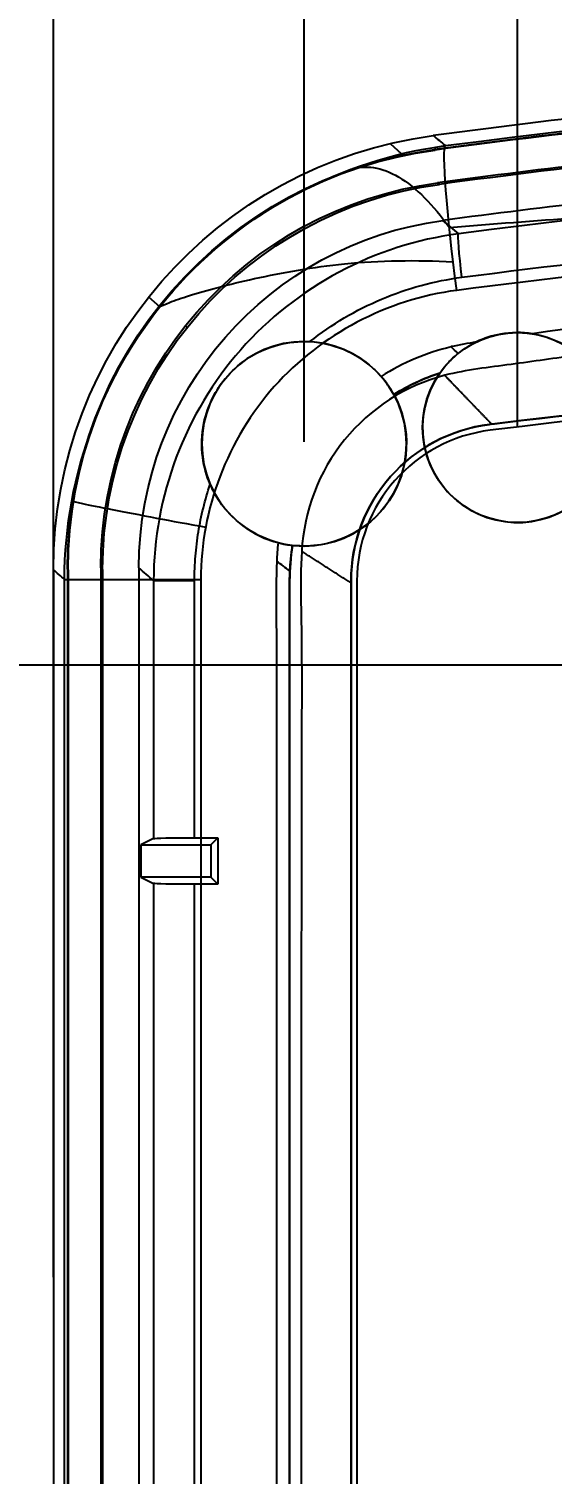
# Model space of a CAD drawing. Header units: inches. Extents: x -850 to 339, y -315 to 884.
# Drawn here: x -50.92 to -33.02, y 155.71 to 205.17 of the extents above; entities that cross this region are included whole.
import ezdxf
from ezdxf.lldxf.tags import DXFTag

# ---------------------------------------------------------------- set-up
doc = ezdxf.new("R2010")
doc.units = ezdxf.units.IN
doc.header["$MEASUREMENT"] = 0
for name, color, linetype, true_color in [('AUXIL$14', 7, 'Continuous', 0xffffff), ('AUXIL$9', 7, 'Continuous', 0xffffff), ('ORTHO$7', 7, 'Continuous', 0xffffff)]:
    doc.layers.add(name, color=color, linetype=linetype, true_color=true_color)
for name, color, linetype in [('VE001I425$0000000000011', 255, 'Continuous'), ('VE001I427$0000000000011', 255, 'Continuous'), ('VE001I428$0000000000011', 255, 'Continuous'), ('VE001I429$0000000000011', 255, 'Continuous'), ('VE001I430$0000000000011', 255, 'Continuous'), ('VE001I447$1000000100011', 255, 'Continuous'), ('VE001I448$1000000100011', 255, 'Continuous'), ('VE001I449$1000000100011', 255, 'Continuous'), ('VE200I1016$0000000000011', 255, 'Continuous'), ('VE200I1017$0000000000011', 255, 'Continuous'), ('VE200I1018$0000000000011', 255, 'Continuous'), ('VE200I1026$0000000000011', 255, 'Continuous'), ('VE200I1027$0000000000011', 255, 'Continuous'), ('VE200I1029$1000000100011', 255, 'Continuous'), ('VE200I1058$0000000000011', 255, 'Continuous'), ('VE200I1059$0000000000011', 255, 'Continuous'), ('VE200I1100$1001000100011', 255, 'Continuous'), ('VE200I1101$1001011110011', 255, 'Continuous'), ('VE200I1107$0000000000011', 255, 'Continuous'), ('VE200I1125$0001010000011', 255, 'Continuous'), ('VE200I1126$0001000000011', 255, 'Continuous'), ('VE200I1128$0000000000011', 255, 'Continuous'), ('VE200I1137$0000000000011', 255, 'Continuous'), ('VE200I1138$0000000000011', 255, 'Continuous'), ('VE200I1139$0000000000011', 255, 'Continuous'), ('VE200I1140$0000000000011', 255, 'Continuous'), ('VE200I1141$0000000000011', 255, 'Continuous'), ('VE200I1142$0000000000011', 255, 'Continuous'), ('VE200I1143$0000000000011', 255, 'Continuous'), ('VE200I1144$0000000000011', 255, 'Continuous'), ('VE200I1145$0000000000011', 255, 'Continuous'), ('VE200I1147$0000000000011', 255, 'Continuous'), ('VE200I1423$0000000000011', 255, 'Continuous'), ('VE200I1424$0000000000011', 255, 'Continuous'), ('VE200I1425$0000000000011', 255, 'Continuous'), ('VE200I1426$0000000000011', 255, 'Continuous'), ('VE200I1427$0000000000011', 255, 'Continuous'), ('VE200I1428$0000000000011', 255, 'Continuous'), ('VE200I1429$0000000000011', 255, 'Continuous'), ('VE200I1430$0000000000011', 255, 'Continuous'), ('VE200I1431$0000000000011', 255, 'Continuous'), ('VE200I1432$0000000000011', 255, 'Continuous'), ('VE200I464$0000000000011', 255, 'Continuous'), ('VE200I465$0000000000011', 255, 'Continuous'), ('VE200I466$0000000000011', 255, 'Continuous'), ('VE200I467$0000000000011', 255, 'Continuous'), ('VE200I468$0000000000011', 255, 'Continuous'), ('VE200I541$0000000000011', 255, 'Continuous'), ('VE200I542$0000000000011', 255, 'Continuous'), ('VE200I543$0000000000011', 255, 'Continuous'), ('VE200I545$0000000000011', 255, 'Continuous'), ('VE200I546$0000000000011', 255, 'Continuous'), ('VE200I601$1101111110011', 255, 'Continuous'), ('VE200I602$1001010100011', 255, 'Continuous'), ('VE200I603$1001000100011', 255, 'Continuous'), ('VE200I632$1001011110011', 255, 'Continuous'), ('VE200I634$0000000000011', 255, 'Continuous'), ('VE200I635$0000000000011', 255, 'Continuous'), ('VE200I694$0001011000011', 255, 'Continuous'), ('VE200I696$0000000000111', 255, 'Continuous'), ('VE200I697$0000000000011', 255, 'Continuous'), ('VE200I705$0001011010011', 255, 'Continuous'), ('VE200I707$0000000000011', 255, 'Continuous'), ('VE200I708$0000000000011', 255, 'Continuous'), ('VE200I728$0001011000011', 255, 'Continuous'), ('VE200I729$0001011000011', 255, 'Continuous'), ('VE200I731$0001011010011', 255, 'Continuous'), ('VE200I732$0001011010011', 255, 'Continuous'), ('VE200I795$0000000000011', 255, 'Continuous'), ('VE200I796$0000000000011', 255, 'Continuous'), ('VE200I797$0000000000011', 255, 'Continuous'), ('VE200I798$0000000000011', 255, 'Continuous'), ('VE200I799$0000000000011', 255, 'Continuous'), ('VE200I800$0000000000011', 255, 'Continuous'), ('VE200I801$0000000000011', 255, 'Continuous'), ('VE200I812$0000000000011', 255, 'Continuous'), ('VE200I813$0000000000011', 255, 'Continuous'), ('VE200I814$0000000000011', 255, 'Continuous'), ('VE200I815$0000000000011', 255, 'Continuous'), ('VE200I816$0000000000011', 255, 'Continuous'), ('VE200I817$0000000000011', 255, 'Continuous'), ('VE200I818$0000000000011', 255, 'Continuous'), ('VE200I819$0000000000011', 255, 'Continuous'), ('VE200I820$0000000000011', 255, 'Continuous'), ('VE200I821$0000000000011', 255, 'Continuous'), ('VE200I822$0000000000011', 255, 'Continuous'), ('VE200I823$0000000000011', 255, 'Continuous'), ('VE200I824$0000000000011', 255, 'Continuous'), ('VE200I873$0001010000011', 255, 'Continuous'), ('VE200I874$0001000000011', 255, 'Continuous'), ('VE200I876$0000000000011', 255, 'Continuous'), ('VE200I908$0000000000011', 255, 'Continuous'), ('VE200I926$0000000000011', 255, 'Continuous'), ('VE200I927$0000000000111', 255, 'Continuous'), ('VE200I928$0000000000111', 255, 'Continuous'), ('VE200I929$0000000000011', 255, 'Continuous'), ('VE200I934$1001011110011', 255, 'Continuous'), ('VE200I935$1001010100011', 255, 'Continuous'), ('VE200I936$1001000100011', 255, 'Continuous'), ('VE200I938$1001000100011', 255, 'Continuous'), ('VE200I954$1001011110011', 255, 'Continuous'), ('VE200I955$1001011110011', 255, 'Continuous'), ('VE200I956$1101111110011', 255, 'Continuous'), ('VE200I983$1000000100011', 255, 'Continuous'), ('VE200I984$1000000100011', 255, 'Continuous'), ('VE200I985$1011000100011', 255, 'Continuous'), ('VE200I986$1001000100011', 255, 'Continuous'), ('VE200I987$1000000100011', 255, 'Continuous'), ('VE200I988$1000000100011', 255, 'Continuous'), ('VE200I989$1000000100011', 255, 'Continuous'), ('VE200I990$1000000100011', 255, 'Continuous'), ('VE200I991$1001000100011', 255, 'Continuous')]:
    doc.layers.add(name, color=color, linetype=linetype)
tags = doc.linetypes.add('HIDDEN', pattern=[0.5, 0.25, -0.25]).pattern_tags.tags
tags[6:7] = [DXFTag(74, 4), DXFTag(75, 0), DXFTag(340, '0'), DXFTag(46, 0.0), DXFTag(50, 0.0), DXFTag(44, 0.0), DXFTag(45, 0.0)]
tags[4:5] = [DXFTag(74, 4), DXFTag(75, 0), DXFTag(340, '0'), DXFTag(46, 0.0), DXFTag(50, 0.0), DXFTag(44, 0.0), DXFTag(45, 0.0)]
doc.dimstyles.get("Standard").update_dxf_attribs({"dimtxt": 5, "dimasz": 0.18, "dimexe": 0.18, "dimexo": 0.0625, "dimgap": 0.09, "dimtad": 0, "dimtih": 1, "dimtoh": 1, "dimzin": 0, "dimdsep": 46, "dimtxsty": 'Standard', "dimcen": 0.09, "dimclrt": 3, "dimadec": 0, "dimazin": 0, "dimtfac": 1, "dimtofl": 0, "dimtmove": 0, "dimatfit": 3, "dimfxl": 0, "dimtolj": 1, "dimtzin": 0, "dimarcsym": 0})

# ---------------------------------------------------------------- blocks, each defined once
blk = doc.blocks.new('*D13')
at = {"color": 0, "lineweight": -2}
for p, q in [((-0.063, 183.4), (-74.357, 183.4)), ((-74.177, 183.22), (-74.177, 161.09)), ((-74.177, 133.78), (-74.177, 155.91)), ((-0.063, 133.6), (-74.357, 133.6))]:
    blk.add_line(p, q, dxfattribs=at)
at = {"color": 0}
for points in [[(-74.207, 183.22), (-74.147, 183.22), (-74.177, 183.4)], [(-74.207, 133.78), (-74.147, 133.78), (-74.177, 133.6)]]:
    blk.add_solid(points, dxfattribs=at)
at = {"layer": 'Defpoints', "color": 0}
for p in [(0, 183.4, 11.1), (-74.177, 133.6), (0, 133.6, 11.1)]:
    blk.add_point(p, dxfattribs=at)
at = {"color": 3, "insert": (-74.177, 158.5), "char_height": 5, "attachment_point": 5}
blk.add_mtext('\\A1;49.80', dxfattribs=at)
blk = doc.blocks.new('*D17')
at = {"color": 0, "lineweight": -2}
for p, q in [((-41.504, 191.034), (-41.504, 208.115)), ((-41.324, 207.935), (-8.84, 207.935)), ((41.324, 207.935), (8.84, 207.935)), ((41.504, 191.034), (41.504, 208.115))]:
    blk.add_line(p, q, dxfattribs=at)
at = {"color": 0}
for points in [[(-41.324, 207.965), (-41.324, 207.905), (-41.504, 207.935)], [(41.324, 207.965), (41.324, 207.905), (41.504, 207.935)]]:
    blk.add_solid(points, dxfattribs=at)
at = {"layer": 'Defpoints', "color": 0}
for p in [(41.504, 207.935), (-41.504, 190.971, 6.4), (41.504, 190.971, 6.4)]:
    blk.add_point(p, dxfattribs=at)
at = {"color": 3, "insert": (0, 207.935), "char_height": 5, "attachment_point": 5}
blk.add_mtext('\\A1;83.01', dxfattribs=at)
blk = doc.blocks.new('*D18')
at = {"color": 0, "lineweight": -2}
for p, q in [((-34.2, 191.589), (-34.2, 216.859)), ((-34.02, 216.679), (-9.673, 216.679)), ((34.02, 216.679), (9.673, 216.679)), ((34.2, 191.589), (34.2, 216.859))]:
    blk.add_line(p, q, dxfattribs=at)
at = {"color": 0}
for points in [[(-34.02, 216.709), (-34.02, 216.649), (-34.2, 216.679)], [(34.02, 216.709), (34.02, 216.649), (34.2, 216.679)]]:
    blk.add_solid(points, dxfattribs=at)
at = {"layer": 'Defpoints', "color": 0}
for p in [(34.2, 216.679), (-34.2, 191.527, 2.7), (34.2, 191.527, 2.7)]:
    blk.add_point(p, dxfattribs=at)
at = {"color": 3, "insert": (0, 216.679), "char_height": 5, "attachment_point": 5}
blk.add_mtext('\\A1;68.40', dxfattribs=at)
blk = doc.blocks.new('*D20')
at = {"color": 0, "lineweight": -2}
for p, q in [((-50.083, 162.449), (-50.083, 240.898)), ((50.083, 156.477), (50.083, 240.898)), ((-49.903, 240.718), (-10.09, 240.718)), ((49.903, 240.718), (10.09, 240.718))]:
    blk.add_line(p, q, dxfattribs=at)
at = {"color": 0}
for points in [[(-49.903, 240.748), (-49.903, 240.688), (-50.083, 240.718)], [(49.903, 240.748), (49.903, 240.688), (50.083, 240.718)]]:
    blk.add_solid(points, dxfattribs=at)
at = {"layer": 'Defpoints', "color": 0}
for p in [(50.083, 240.718), (-50.083, 162.386, 0.5), (50.083, 156.415, 0.5)]:
    blk.add_point(p, dxfattribs=at)
at = {"color": 3, "insert": (0, 240.718), "char_height": 5, "attachment_point": 5}
blk.add_mtext('\\A1;100.17', dxfattribs=at)

msp = doc.modelspace()

# ---------------------------------------------------------------- linework, layer by layer
at = {"layer": 'AUXIL$14', "color": 9}
for p, q in [((-38.564, 201.244, 0.5), (-38.167, 200.897, 11.864)), ((-38.465, 200.773), (-38.448, 200.758, 0.5))]:
    msp.add_line(p, q, dxfattribs=at)
at = {"layer": 'AUXIL$14', "color": 9, "linetype": 'HIDDEN'}
msp.add_open_spline([(-39.907, 200.368, 11.811), (-39.653, 200.444, 12.239), (-39.122, 200.48, 13.089), (-38.265, 200.157, 14.344), (-37.382, 199.443, 15.445), (-36.814, 198.764, 15.984), (-36.535, 198.373, 16.209)], degree=3, knots=[0, 0, 0, 0, 0.240316, 0.491803, 0.747786, 1, 1, 1, 1], dxfattribs=at)
at = {"layer": 'AUXIL$14', "color": 9}
msp.add_open_spline([(-36.535, 198.371, 16.21), (-33.609, 198.621, 16.434), (-28.004, 198.994, 16.816), (-19.95, 199.243, 17.242), (-12.646, 199.222, 17.517), (-6.092, 198.996, 17.668), (-1.979, 198.729, 17.699), (-0.047, 198.577, 17.7)], degree=3, knots=[0, 0, 0, 0, 0.241479, 0.461995, 0.661791, 0.841069, 1, 1, 1, 1], dxfattribs=at)
at = {"layer": 'AUXIL$9', "color": 9}
for p, q in [((-46.824, 195.994, 0.5), (-46.437, 195.655, 11.576)), ((-46.45, 195.698), (-46.432, 195.682, 0.5)), ((-45.569, 195.002, -1.7), (-45.51, 194.95))]:
    msp.add_line(p, q, dxfattribs=at)
msp.add_open_spline([(-46.44, 195.651, 11.575), (-46.376, 195.695, 11.947), (-46.15, 195.803, 12.673), (-45.44, 196.048, 13.658), (-44.44, 196.334, 14.5), (-42.703, 196.752, 15.453), (-39.976, 197.237, 16.185), (-37.675, 197.265, 16.542), (-36.403, 197.196, 16.615)], degree=3, knots=[0, 0, 0, 0, 0.091261, 0.190969, 0.300594, 0.420413, 0.689557, 1, 1, 1, 1], dxfattribs=at)
at = {"layer": 'ORTHO$7', "color": 9}
msp.add_open_spline([(-49.454, 189.012, 11.411), (-49.425, 189, 12.023), (-49.177, 188.94, 13.199), (-48.158, 188.735, 14.789), (-46.622, 188.441, 15.869), (-45.474, 188.228, 16.154), (-44.872, 188.118, 16.201)], degree=3, knots=[0, 0, 0, 0, 0.241446, 0.500021, 0.758585, 1, 1, 1, 1], dxfattribs=at)
at = {"layer": 'VE001I425$0000000000011', "color": 21}
msp.add_arc((0, -93.375, 13.1), 286.967, 82.96697, 97.03303, dxfattribs=at)
at = {"layer": 'VE001I427$0000000000011', "color": 21}
msp.add_arc((-34.5, 186.272, 13.1), 5.2, 97.033, 180, dxfattribs=at)
at = {"layer": 'VE001I428$0000000000011', "color": 21}
msp.add_line((-35.137, 191.433, 14.8), (-35.137, 191.433, 13.1), dxfattribs=at)
at = {"layer": 'VE001I429$0000000000011', "color": 21}
msp.add_line((-39.7, 186.272, 13.1), (-39.7, 132.484, 13.1), dxfattribs=at)
at = {"layer": 'VE001I430$0000000000011', "color": 21}
msp.add_line((-39.7, 186.272, 14.8), (-39.7, 186.272, 13.1), dxfattribs=at)
at = {"layer": 'VE001I447$1000000100011', "color": 21}
msp.add_arc((0, -93.375, 14.8), 286.967, 82.96697, 97.03303, dxfattribs=at)
at = {"layer": 'VE001I448$1000000100011', "color": 21}
msp.add_arc((-34.5, 186.272, 14.8), 5.2, 97.033, 180, dxfattribs=at)
at = {"layer": 'VE001I449$1000000100011', "color": 21}
msp.add_line((-39.7, 186.272, 14.8), (-39.7, 132.484, 14.8), dxfattribs=at)
at = {"layer": 'VE200I1016$0000000000011', "color": 9}
msp.add_arc((0, -93.375, 13.1), 287.167, 82.96697, 97.03303, dxfattribs=at)
at = {"layer": 'VE200I1017$0000000000011', "color": 9}
msp.add_arc((-34.5, 186.272, 13.1), 5.4, 97.033, 180, dxfattribs=at)
at = {"layer": 'VE200I1018$0000000000011', "color": 9}
msp.add_line((-39.9, 186.272, 13.1), (-39.9, 132.484, 13.1), dxfattribs=at)
at = {"layer": 'VE200I1026$0000000000011', "color": 9}
msp.add_line((-39.9, 186.272, 13.1), (-39.9, 186.272, 14.486), dxfattribs=at)
at = {"layer": 'VE200I1027$0000000000011', "color": 9}
msp.add_line((-35.161, 191.632, 13.1), (-35.161, 191.632, 14.481), dxfattribs=at)
at = {"layer": 'VE200I1029$1000000100011', "color": 9}
msp.add_rational_spline([(-35.087, 191.641, 14.481), (-35.124, 191.636, 14.481), (-35.161, 191.632, 14.481)], [0.500000002126, 0.499999997874, 0.500000002126], degree=2, dxfattribs=at)
at = {"layer": 'VE200I1058$0000000000011', "color": 9}
msp.add_open_spline([(-42, 132.484, 13.896), (-42, 133.587, 13.819), (-42, 134.694, 13.844), (-42, 135.799, 13.846), (-42, 138.005, 13.85), (-42, 140.211, 13.841), (-42, 142.418, 13.842), (-42, 144.624, 13.843), (-42, 146.83, 13.843), (-42, 149.037, 13.843), (-42, 151.243, 13.843), (-42, 153.45, 13.843), (-42, 155.656, 13.843), (-42, 157.862, 13.843), (-42, 160.069, 13.843), (-42, 162.275, 13.843), (-42, 164.481, 13.843), (-42, 166.688, 13.843), (-42, 168.894, 13.843), (-42, 171.1, 13.843), (-42, 173.307, 13.843), (-42, 175.513, 13.843), (-42, 179.099, 13.844), (-42, 182.686, 13.804), (-42, 186.272, 13.843)], degree=3, knots=[0, 0, 0, 0, 0.061631, 0.061631, 0.061631, 0.184688, 0.184688, 0.184688, 0.307745, 0.307745, 0.307745, 0.430801, 0.430801, 0.430801, 0.553857, 0.553857, 0.553857, 0.676914, 0.676914, 0.676914, 0.79997, 0.79997, 0.79997, 1, 1, 1, 1], dxfattribs=at)
at = {"layer": 'VE200I1059$0000000000011', "color": 9}
msp.add_line((-42, 186.272, 11.1), (-42, 132.484, 11.1), dxfattribs=at)
at = {"layer": 'VE200I1100$1001000100011', "color": 9, "extrusion": (-1.94743e-16, 1, -5.55112e-15)}
msp.add_arc((44.706, 11.2, 186.329), 5, 2, 86.1576, dxfattribs=at)
at = {"layer": 'VE200I1101$1001011110011', "color": 9, "extrusion": (-0.990106, -0.129715, -0.053522)}
msp.add_arc((-199.234, 12.257, 9.574), 5, 90.4017, 177.9971, dxfattribs=at)
at = {"layer": 'VE200I1107$0000000000011', "color": 9, "extrusion": (-0.990133, -0.129548, -0.053421)}
msp.add_arc((-199.681, 13.755, 9.482), 1.5, 90.4005, 177.9971, dxfattribs=at)
at = {"layer": 'VE200I1125$0001010000011', "color": 9}
msp.add_line((-49.582, 186.66, 0.5), (-49.6, 186.676, 0), dxfattribs=at)
at = {"layer": 'VE200I1126$0001000000011', "color": 9}
msp.add_line((-49.6, 186.676), (-49.6, 126.165), dxfattribs=at)
at = {"layer": 'VE200I1128$0000000000011', "color": 9, "extrusion": (0, 0, -1)}
msp.add_ellipse((-35.073, 186.645, 0.5), major_axis=(10.926, -9.557), ratio=0.998926, start_param=2.423443, end_param=3.859712, dxfattribs=at)
at = {"layer": 'VE200I1137$0000000000011', "color": 9, "extrusion": (0, 0, -1)}
msp.add_arc((41.504, 190.971, -11.1), 3.5, 151.2199, 276.4928, dxfattribs=at)
at = {"layer": 'VE200I1138$0000000000011', "color": 9}
msp.add_open_spline([(-42.395, 187.586, 14.358), (-42.774, 187.686, 14.334), (-43.141, 187.853, 14.31), (-43.466, 188.073, 14.289), (-43.791, 188.292, 14.268), (-44.082, 188.572, 14.249), (-44.316, 188.887, 14.233), (-44.476, 189.104, 14.222), (-44.613, 189.341, 14.213), (-44.72, 189.589, 14.206)], degree=3, knots=[0, 0, 0, 0, 0.372786, 0.372786, 0.372786, 0.745605, 0.745605, 0.745605, 1, 1, 1, 1], dxfattribs=at)
at = {"layer": 'VE200I1139$0000000000011', "color": 9}
msp.add_open_spline([(-44.72, 189.589, 14.206), (-44.845, 189.88, 14.198), (-44.93, 190.19, 14.147), (-44.972, 190.497, 14.079), (-45.026, 190.89, 13.992), (-45.011, 191.289, 13.872), (-44.933, 191.672, 13.763), (-44.872, 191.974, 13.676), (-44.768, 192.274, 13.594), (-44.624, 192.557, 13.555), (-44.508, 192.785, 13.524), (-44.362, 193.007, 13.525), (-44.199, 193.204, 13.561), (-43.993, 193.453, 13.607), (-43.756, 193.668, 13.704), (-43.502, 193.845, 13.807), (-43.165, 194.079, 13.945), (-42.785, 194.255, 14.099), (-42.381, 194.359, 14.219), (-42.041, 194.448, 14.321), (-41.672, 194.486, 14.403), (-41.307, 194.466, 14.426)], degree=3, knots=[0, 0, 0, 0, 0.130471, 0.130471, 0.130471, 0.297803, 0.297803, 0.297803, 0.42927, 0.42927, 0.42927, 0.535486, 0.535486, 0.535486, 0.669635, 0.669635, 0.669635, 0.84861, 0.84861, 0.84861, 1, 1, 1, 1], dxfattribs=at)
at = {"layer": 'VE200I1140$0000000000011', "color": 9}
msp.add_open_spline([(-41.307, 194.466, 14.426), (-40.915, 194.444, 14.45), (-40.522, 194.353, 14.474), (-40.16, 194.203, 14.496), (-39.798, 194.052, 14.517), (-39.456, 193.837, 14.537), (-39.164, 193.574, 14.555), (-39.06, 193.48, 14.561), (-38.96, 193.379, 14.567), (-38.868, 193.273, 14.572)], degree=3, knots=[0, 0, 0, 0, 0.424672, 0.424672, 0.424672, 0.849372, 0.849372, 0.849372, 1, 1, 1, 1], dxfattribs=at)
at = {"layer": 'VE200I1141$0000000000011', "color": 9, "extrusion": (0, 0, -1)}
msp.add_circle((41.504, 190.971, -6.4), 3.5, dxfattribs=at)
at = {"layer": 'VE200I1142$0000000000011', "color": 9}
msp.add_line((-36.862, 193.391, 11.1), (-36.862, 193.391, 13.83), dxfattribs=at)
at = {"layer": 'VE200I1143$0000000000011', "color": 9}
msp.add_open_spline([(-36.863, 193.39, 13.831), (-36.778, 193.512, 13.932), (-36.683, 193.629, 14.031), (-36.579, 193.741, 14.126), (-36.473, 193.854, 14.222), (-36.358, 193.962, 14.315), (-36.233, 194.062, 14.405)], degree=3, knots=[0, 0, 0, 0, 0.495896, 0.495896, 0.495896, 1, 1, 1, 1], dxfattribs=at)
at = {"layer": 'VE200I1144$0000000000011', "color": 9, "extrusion": (-0.108275, 0.749952, -0.652571)}
msp.add_ellipse((-34.2, 191.527, 11.148), major_axis=(-0.464, 3.217, 3.774), ratio=0.652571, start_param=5.751264, end_param=5.978612, dxfattribs=at)
at = {"layer": 'VE200I1145$0000000000011', "color": 9}
msp.add_open_spline([(-33.695, 194.737, 14.852), (-33.345, 194.682, 14.743), (-33.021, 194.571, 14.568), (-32.745, 194.433, 14.365), (-32.546, 194.333, 14.219), (-32.367, 194.218, 14.056), (-32.207, 194.094, 13.885)], degree=3, knots=[0, 0, 0, 0, 0.585038, 0.585038, 0.585038, 1, 1, 1, 1], dxfattribs=at)
at = {"layer": 'VE200I1147$0000000000011', "color": 9}
msp.add_circle((-34.2, 191.527, 2.7), 3.25, dxfattribs=at)
at = {"layer": 'VE200I1423$0000000000011', "color": 9}
msp.add_line((-44.453, 177.49, 14.224), (-44.453, 175.897, 14.224), dxfattribs=at)
at = {"layer": 'VE200I1424$0000000000011', "color": 9}
msp.add_line((-44.453, 175.897, 14.224), (-44.7, 176.143, 0.1), dxfattribs=at)
at = {"layer": 'VE200I1425$0000000000011', "color": 9, "extrusion": (1.27194e-13, -0.999848, -0.017452)}
msp.add_ellipse((0, 187.568, -654.429), major_axis=(0, -11.697, 670.129), ratio=0.999848, start_param=0.066384, end_param=0.067585, dxfattribs=at)
at = {"layer": 'VE200I1426$0000000000011', "color": 9, "extrusion": (1.27194e-13, -0.999848, -0.017452)}
msp.add_ellipse((-45.155, 175.924, 12.674), major_axis=(0, -0.026, 1.5), ratio=0.999848, start_param=0.067585, end_param=1.53589, dxfattribs=at)
at = {"layer": 'VE200I1427$0000000000011', "color": 9, "extrusion": (9.25045e-14, 0.999848, -0.017452)}
msp.add_ellipse((-45.155, 177.463, 12.674), major_axis=(0, -0.026, -1.5), ratio=0.999848, start_param=1.605703, end_param=3.074008, dxfattribs=at)
at = {"layer": 'VE200I1428$0000000000011', "color": 9, "extrusion": (9.25045e-14, 0.999848, -0.017452)}
msp.add_ellipse((0, 165.819, -654.429), major_axis=(0, -11.697, -670.129), ratio=0.999848, start_param=3.074008, end_param=3.075208, dxfattribs=at)
at = {"layer": 'VE200I1429$0000000000011', "color": 9}
msp.add_line((-44.453, 177.49, 14.224), (-44.7, 177.243, 0.1), dxfattribs=at)
at = {"layer": 'VE200I1430$0000000000011', "color": 9}
msp.add_line((-47.095, 177.243, 0.1), (-44.7, 177.243, 0.1), dxfattribs=at)
at = {"layer": 'VE200I1431$0000000000011', "color": 9}
msp.add_line((-44.7, 177.243, 0.1), (-44.7, 176.143, 0.1), dxfattribs=at)
at = {"layer": 'VE200I1432$0000000000011', "color": 9}
msp.add_line((-44.7, 176.143, 0.1), (-47.095, 176.143, 0.1), dxfattribs=at)
at = {"layer": 'VE200I464$0000000000011', "color": 9}
msp.add_line((-45.256, 137.489, 14.17), (-45.256, 175.898, 14.17), dxfattribs=at)
at = {"layer": 'VE200I465$0000000000011', "color": 9}
msp.add_line((-45.256, 177.489, 14.17), (-45.256, 186.284, 14.17), dxfattribs=at)
at = {"layer": 'VE200I466$0000000000011', "color": 9}
msp.add_open_spline([(-45.256, 186.284, 14.17), (-45.256, 186.564, 14.17), (-45.233, 187.125, 14.172), (-45.132, 187.96, 14.178), (-44.964, 188.784, 14.19), (-44.808, 189.323, 14.2), (-44.72, 189.589, 14.206)], degree=3, dxfattribs=at)
at = {"layer": 'VE200I467$0000000000011', "color": 9}
msp.add_open_spline([(-42.395, 187.586, 14.358), (-42.407, 187.479, 14.357), (-42.416, 187.372, 14.356), (-42.424, 187.264, 14.356), (-42.432, 187.157, 14.355), (-42.438, 187.049, 14.355), (-42.442, 186.941, 14.355)], degree=3, knots=[0, 0, 0, 0, 0.499641, 0.499641, 0.499641, 1, 1, 1, 1], dxfattribs=at)
at = {"layer": 'VE200I468$0000000000011', "color": 9}
msp.add_open_spline([(-42.442, 186.941, 14.355), (-42.482, 185.782, 14.352), (-42.447, 184.623, 14.354), (-42.443, 182.305, 14.355), (-42.445, 181.145, 14.354), (-42.451, 177.668, 14.354), (-42.451, 175.35, 14.354), (-42.451, 168.395, 14.354), (-42.452, 163.759, 14.354), (-42.452, 154.486, 14.354), (-42.451, 149.849, 14.354), (-42.451, 142.894, 14.354), (-42.456, 140.576, 14.354), (-42.448, 137.099, 14.354), (-42.442, 135.94, 14.355), (-42.457, 133.621, 14.354), (-42.451, 132.462, 14.354), (-42.28, 131.307, 14.365)], degree=3, knots=[0, 0, 0, 0, 0.0625, 0.0625, 0.125, 0.125, 0.25, 0.25, 0.5, 0.5, 0.75, 0.75, 0.875, 0.875, 0.9375, 0.9375, 1, 1, 1, 1], dxfattribs=at)
at = {"layer": 'VE200I541$0000000000011', "color": 9}
msp.add_line((-47.095, 177.243, 0.1), (-47.095, 176.143, 0.1), dxfattribs=at)
at = {"layer": 'VE200I542$0000000000011', "color": 9}
msp.add_line((-47.095, 176.143, 0.1), (-46.654, 175.923, 12.726), dxfattribs=at)
at = {"layer": 'VE200I543$0000000000011', "color": 9}
msp.add_line((-46.654, 175.923, 12.726), (-46.654, 137.464, 12.726), dxfattribs=at)
at = {"layer": 'VE200I545$0000000000011', "color": 9}
msp.add_line((-46.654, 186.284, 12.726), (-46.654, 177.464, 12.726), dxfattribs=at)
at = {"layer": 'VE200I546$0000000000011', "color": 9}
msp.add_line((-46.654, 177.464, 12.726), (-47.095, 177.243, 0.1), dxfattribs=at)
at = {"layer": 'VE200I601$1101111110011', "color": 9}
msp.add_open_spline([(36.28, 196.219, 16.72), (30.273, 197, 17.045), (18.2, 198.18, 17.535), (0, 198.778, 17.783), (-18.2, 198.18, 17.535), (-30.273, 197, 17.045), (-36.28, 196.219, 16.72)], degree=3, dxfattribs=at)
at = {"layer": 'VE200I602$1001010100011', "color": 9}
msp.add_open_spline([(-36.28, 196.219, 16.72), (-37.472, 196.064, 16.656), (-39.795, 195.316, 16.523), (-42.694, 193.078, 16.344), (-44.583, 189.934, 16.22), (-45.041, 187.533, 16.189), (-45.041, 186.329, 16.189)], degree=3, dxfattribs=at)
at = {"layer": 'VE200I603$1001000100011', "color": 9}
msp.add_line((-45.041, 186.329, 16.189), (-45.041, 126.241, 16.189), dxfattribs=at)
at = {"layer": 'VE200I632$1001011110011', "color": 9, "extrusion": (0, 0, -1)}
msp.add_ellipse((-35.073, 186.645, 0.5), major_axis=(11.293, -9.897), ratio=0.998925, start_param=2.422535, end_param=3.858789, dxfattribs=at)
at = {"layer": 'VE200I634$0000000000011', "color": 9}
msp.add_arc((0, -74.707, 0.5), 278.204, 96.17341, 97.64678, dxfattribs=at)
at = {"layer": 'VE200I635$0000000000011', "color": 9}
msp.add_line((-49.582, 186.66, 0.5), (-49.582, 126.168, 0.5), dxfattribs=at)
at = {"layer": 'VE200I694$0001011000011', "color": 9, "extrusion": (0, 0, -1)}
msp.add_ellipse((-35.15, 186.712, -1.7), major_axis=(10.021, -8.766), ratio=0.998926, start_param=2.423443, end_param=3.859462, dxfattribs=at)
at = {"layer": 'VE200I696$0000000000111', "color": 9}
msp.add_arc((0, -74.707, -1.7), 275.779, 96.54633, 97.66079, dxfattribs=at)
at = {"layer": 'VE200I697$0000000000011', "color": 9}
msp.add_line((-47.158, 186.725, -1.7), (-47.158, 126.154, -1.7), dxfattribs=at)
at = {"layer": 'VE200I705$0001011010011', "color": 9, "extrusion": (0, 0, -1)}
msp.add_ellipse((-35.091, 186.66), major_axis=(10.926, -9.557), ratio=0.998926, start_param=2.423443, end_param=3.859654, dxfattribs=at)
at = {"layer": 'VE200I707$0000000000011', "color": 9}
msp.add_arc((0, -74.707), 277.021, 96.19625, 97.64982, dxfattribs=at)
at = {"layer": 'VE200I708$0000000000011', "color": 9}
msp.add_line((-48.399, 186.674), (-48.399, 126.165), dxfattribs=at)
at = {"layer": 'VE200I728$0001011000011', "color": 9}
msp.add_arc((0, -74.707, -1.7), 277.08, 96.51546, 97.66109, dxfattribs=at)
at = {"layer": 'VE200I729$0001011000011', "color": 9}
msp.add_open_spline([(-36.938, 199.9, -1.7), (-36.918, 199.882, -1.133), (-36.897, 199.865, -0.567), (-36.876, 199.848)], degree=3, dxfattribs=at)
at = {"layer": 'VE200I731$0001011010011', "color": 9}
msp.add_arc((0, -74.707), 278.221, 96.1694, 97.65009, dxfattribs=at)
at = {"layer": 'VE200I732$0001011010011', "color": 9}
msp.add_open_spline([(-37.038, 201.038), (-37.032, 201.033, 0.167), (-37.025, 201.028, 0.333), (-37.019, 201.023, 0.5)], degree=3, dxfattribs=at)
at = {"layer": 'VE200I795$0000000000011', "color": 9}
msp.add_open_spline([(-36.233, 194.065, 14.402), (-36.314, 194.14, 14.503), (-36.394, 194.216, 14.603), (-36.475, 194.292, 14.703)], degree=3, dxfattribs=at)
at = {"layer": 'VE200I796$0000000000011', "color": 9}
msp.add_open_spline([(0, 197.12, 15.7), (-11.276, 197.122, 15.7), (-22.547, 196.334, 15.414), (-33.695, 194.737, 14.852)], degree=3, dxfattribs=at)
at = {"layer": 'VE200I797$0000000000011', "color": 9}
msp.add_open_spline([(-33.695, 194.737, 14.852), (-34.054, 194.794, 14.834), (-34.429, 194.789, 14.815), (-34.787, 194.723, 14.796), (-35.071, 194.671, 14.782), (-35.349, 194.58, 14.767), (-35.609, 194.455, 14.753)], degree=3, knots=[0, 0, 0, 0, 0.559597, 0.559597, 0.559597, 1, 1, 1, 1], dxfattribs=at)
at = {"layer": 'VE200I798$0000000000011', "color": 9, "extrusion": (0.108275, -0.749952, 0.652571)}
msp.add_ellipse((0, -382.688, -654.429), major_axis=(-109.689, -591.085, -661.091), ratio=0.749952, start_param=3.35918, end_param=3.360475, dxfattribs=at)
at = {"layer": 'VE200I799$0000000000011', "color": 9}
msp.add_open_spline([(-36.475, 194.286, 14.707), (-36.892, 194.189, 14.684), (-37.302, 194.055, 14.661), (-37.696, 193.888, 14.639), (-38.103, 193.717, 14.616), (-38.496, 193.511, 14.593), (-38.867, 193.273, 14.572)], degree=3, knots=[0, 0, 0, 0, 0.492648, 0.492648, 0.492648, 1, 1, 1, 1], dxfattribs=at)
at = {"layer": 'VE200I800$0000000000011', "color": 9}
msp.add_open_spline([(-41.307, 194.466, 14.426), (-40.934, 194.763, 14.449), (-40.146, 195.304, 14.497), (-38.867, 195.95, 14.572), (-37.513, 196.419, 14.65), (-36.576, 196.608, 14.701), (-36.103, 196.669, 14.727)], degree=3, dxfattribs=at)
at = {"layer": 'VE200I801$0000000000011', "color": 9}
msp.add_open_spline([(-36.103, 196.669, 14.727), (-30.126, 197.45, 15.049), (-18.111, 198.628, 15.536), (0, 199.225, 15.782), (18.111, 198.628, 15.536), (30.126, 197.45, 15.049), (36.103, 196.669, 14.727)], degree=3, dxfattribs=at)
at = {"layer": 'VE200I812$0000000000011', "color": 9}
msp.add_arc((-34.2, 191.527, 11.1), 3.25, 145.0031, 412.1788, dxfattribs=at)
at = {"layer": 'VE200I813$0000000000011', "color": 9}
msp.add_open_spline([(-38.436, 192.656, 13.793), (-38.558, 192.878, 14.056), (-38.702, 193.083, 14.315), (-38.867, 193.273, 14.572)], degree=3, dxfattribs=at)
at = {"layer": 'VE200I814$0000000000011', "color": 9}
msp.add_open_spline([(-42.395, 187.586, 14.358), (-42.35, 187.575, 14.308), (-42.306, 187.564, 14.259), (-42.261, 187.554, 14.21), (-42.217, 187.544, 14.161), (-42.172, 187.535, 14.111), (-42.127, 187.527, 14.062), (-42.052, 187.513, 13.979), (-41.976, 187.502, 13.897), (-41.9, 187.494, 13.814)], degree=3, knots=[0, 0, 0, 0, 0.271902, 0.271902, 0.271902, 0.543806, 0.543806, 0.543806, 1, 1, 1, 1], dxfattribs=at)
at = {"layer": 'VE200I815$0000000000011', "color": 9}
msp.add_open_spline([(-41.991, 186.622, 13.839), (-42.141, 186.729, 14.01), (-42.29, 186.836, 14.182), (-42.441, 186.943, 14.354)], degree=3, dxfattribs=at)
at = {"layer": 'VE200I816$0000000000011', "color": 9}
msp.add_open_spline([(-41.992, 186.62, 13.84), (-41.989, 186.694, 13.838), (-41.98, 186.84, 13.833), (-41.96, 187.059, 13.827), (-41.934, 187.277, 13.82), (-41.912, 187.421, 13.816), (-41.9, 187.494, 13.814)], degree=3, dxfattribs=at)
at = {"layer": 'VE200I817$0000000000011', "color": 9}
msp.add_line((-41.9, 187.494, 13.814), (-41.9, 187.494, 11.1), dxfattribs=at)
at = {"layer": 'VE200I818$0000000000011', "color": 9}
msp.add_arc((-34.5, 186.272, 11.1), 7.5, 170.6284, 180, dxfattribs=at)
at = {"layer": 'VE200I819$0000000000011', "color": 9}
msp.add_line((-42, 186.272, 11.1), (-42, 186.272, 13.843), dxfattribs=at)
at = {"layer": 'VE200I820$0000000000011', "color": 9}
msp.add_open_spline([(-42, 186.272, 13.843), (-42, 186.388, 13.844), (-41.997, 186.504, 13.843), (-41.992, 186.62, 13.84)], degree=3, dxfattribs=at)
at = {"layer": 'VE200I821$0000000000011', "color": 9}
msp.add_arc((-34.5, 186.272, 11.1), 7.5, 108.3596, 121.659, dxfattribs=at)
at = {"layer": 'VE200I822$0000000000011', "color": 9}
msp.add_line((-38.436, 192.656, 11.1), (-38.436, 192.656, 13.793), dxfattribs=at)
at = {"layer": 'VE200I823$0000000000011', "color": 9}
msp.add_open_spline([(-38.436, 192.656, 13.793), (-38.191, 192.807, 13.798), (-37.937, 192.945, 13.804), (-37.676, 193.067, 13.811), (-37.412, 193.19, 13.817), (-37.139, 193.299, 13.824), (-36.862, 193.391, 13.832)], degree=3, knots=[0, 0, 0, 0, 0.496611, 0.496611, 0.496611, 1, 1, 1, 1], dxfattribs=at)
at = {"layer": 'VE200I824$0000000000011', "color": 9, "extrusion": (0, -1, 0)}
msp.add_arc((-45.155, 12.674, -186.284), 1.5, 93.8723, 178, dxfattribs=at)
at = {"layer": 'VE200I873$0001010000011', "color": 9}
msp.add_line((-48.399, 186.674, 0), (-48.458, 186.726, -1.7), dxfattribs=at)
at = {"layer": 'VE200I874$0001000000011', "color": 9}
msp.add_line((-48.458, 186.726, -1.7), (-48.458, 126.154, -1.7), dxfattribs=at)
at = {"layer": 'VE200I876$0000000000011', "color": 9, "extrusion": (0, 0, -1)}
msp.add_ellipse((-35.091, 186.66), major_axis=(10.021, -8.766), ratio=0.998926, start_param=2.423443, end_param=3.859659, dxfattribs=at)
at = {"layer": 'VE200I908$0000000000011', "color": 9}
msp.add_open_spline([(36.22, 198.155, 13.281), (12.208, 201.297, 14.57), (-12.208, 201.297, 14.57), (-36.22, 198.155, 13.281)], degree=3, dxfattribs=at)
at = {"layer": 'VE200I926$0000000000011', "color": 9}
msp.add_open_spline([(-46.654, 186.284, 12.726), (-46.822, 186.431, 7.917), (-46.99, 186.578, 3.109), (-47.158, 186.725, -1.7)], degree=3, dxfattribs=at)
at = {"layer": 'VE200I927$0000000000111', "color": 9, "extrusion": (0, 0, -1)}
msp.add_ellipse((-35.15, 186.712, -1.7), major_axis=(9.046, -7.905), ratio=0.998925, start_param=2.423954, end_param=3.859953, dxfattribs=at)
at = {"layer": 'VE200I928$0000000000111', "color": 9}
msp.add_open_spline([(-36.764, 198.611, -1.7), (-36.582, 198.459, 3.294), (-36.401, 198.307, 8.288), (-36.22, 198.156, 13.281)], degree=3, dxfattribs=at)
at = {"layer": 'VE200I929$0000000000011', "color": 9}
msp.add_open_spline([(-36.22, 198.156, 13.281), (-37.646, 197.969, 13.219), (-40.424, 197.067, 13.09), (-43.876, 194.368, 12.907), (-46.116, 190.598, 12.773), (-46.654, 187.724, 12.731), (-46.654, 186.284, 12.726)], degree=3, dxfattribs=at)
at = {"layer": 'VE200I934$1001011110011', "color": 9}
msp.add_open_spline([(-49.703, 186.329, 11.375), (-49.702, 188.128, 11.393), (-49.031, 191.718, 11.453), (-46.235, 196.429, 11.591), (-41.923, 199.807, 11.753), (-38.452, 200.937, 11.856), (-36.669, 201.173, 11.902)], degree=3, dxfattribs=at)
at = {"layer": 'VE200I935$1001010100011', "color": 9}
msp.add_open_spline([(-49.703, 186.329, 11.375), (-49.829, 186.439, 7.75), (-49.956, 186.55, 4.125), (-50.083, 186.661, 0.5)], degree=3, dxfattribs=at)
at = {"layer": 'VE200I936$1001000100011', "color": 9}
msp.add_line((-50.083, 186.661, 0.5), (-50.083, 126.168, 0.5), dxfattribs=at)
at = {"layer": 'VE200I938$1001000100011', "color": 9}
msp.add_line((-49.703, 126.241, 11.375), (-49.703, 186.329, 11.375), dxfattribs=at)
at = {"layer": 'VE200I954$1001011110011', "color": 9}
msp.add_arc((0, -74.707, 0.5), 278.704, 96.15867, 97.64689, dxfattribs=at)
at = {"layer": 'VE200I955$1001011110011', "color": 9}
msp.add_open_spline([(-37.086, 201.518, 0.5), (-36.947, 201.403, 4.301), (-36.808, 201.288, 8.101), (-36.669, 201.173, 11.902)], degree=3, dxfattribs=at)
at = {"layer": 'VE200I956$1101111110011', "color": 9}
msp.add_open_spline([(-36.669, 201.173, 11.902), (-12.359, 204.358, 13.192), (12.359, 204.358, 13.192), (36.669, 201.173, 11.902)], degree=3, dxfattribs=at)
at = {"layer": 'VE200I983$1000000100011', "color": 9}
msp.add_open_spline([(-39.9, 132.604, 14.464), (-39.9, 135.135, 14.536), (-39.9, 137.669, 14.489), (-39.9, 140.202, 14.49), (-39.9, 145.266, 14.491), (-39.9, 150.33, 14.491), (-39.9, 155.394, 14.491), (-39.9, 160.529, 14.49), (-39.9, 165.665, 14.489), (-39.9, 170.801, 14.488), (-39.9, 175.937, 14.488), (-39.9, 181.072, 14.509), (-39.9, 186.208, 14.486)], degree=3, knots=[0, 0, 0, 0, 0.141748, 0.141748, 0.141748, 0.425151, 0.425151, 0.425151, 0.712576, 0.712576, 0.712576, 1, 1, 1, 1], dxfattribs=at)
at = {"layer": 'VE200I984$1000000100011', "color": 9}
msp.add_rational_spline([(-39.9, 186.208, 14.486), (-39.91, 186.214, 14.497), (-39.931, 186.228, 14.522), (-39.959, 186.246, 14.553), (-39.982, 186.261, 14.58), (-40.518, 186.606, 15.192), (-41.053, 186.95, 15.803), (-41.586, 187.293, 16.412)], [1.01306662603, 1.01299381645, 1.0128251444, 1.01260990286, 1.0124258727, 1.00823788978, 1.00409593764, 1.00000001631], degree=3, knots=[0, 0, 0, 0, 0.017804, 0.038931, 0.049494, 0.060057, 1, 1, 1, 1], dxfattribs=at)
at = {"layer": 'VE200I985$1011000100011', "color": 9}
msp.add_open_spline([(-41.586, 187.293, 16.412), (-41.653, 186.118, 16.408), (-41.592, 184.943, 16.412), (-41.586, 182.592, 16.412), (-41.589, 181.417, 16.412), (-41.599, 177.891, 16.411), (-41.6, 175.541, 16.411), (-41.6, 168.489, 16.411), (-41.601, 163.788, 16.411), (-41.601, 154.387, 16.411), (-41.599, 149.686, 16.411), (-41.6, 142.634, 16.411), (-41.609, 140.284, 16.411), (-41.596, 136.758, 16.412), (-41.585, 135.583, 16.412), (-41.605, 133.232, 16.411), (-41.64, 132.056, 16.409), (-41.34, 130.886, 16.427)], degree=3, knots=[0, 0, 0, 0, 0.0625, 0.0625, 0.125, 0.125, 0.25, 0.25, 0.5, 0.5, 0.75, 0.75, 0.875, 0.875, 0.9375, 0.9375, 1, 1, 1, 1], dxfattribs=at)
at = {"layer": 'VE200I986$1001000100011', "color": 9}
msp.add_open_spline([(-36.694, 193.313, 16.698), (-38.044, 192.965, 16.624), (-39.238, 192.18, 16.554), (-41.003, 190.022, 16.449), (-41.505, 188.685, 16.417), (-41.586, 187.293, 16.412)], degree=3, knots=[0, 0, 0, 0, 0.5, 0.5, 1, 1, 1, 1], dxfattribs=at)
at = {"layer": 'VE200I987$1000000100011', "color": 9}
msp.add_open_spline([(-39.9, 186.208, 14.486), (-39.9, 186.229, 14.486), (-39.9, 186.251, 14.486), (-39.9, 186.272, 14.486)], degree=3, dxfattribs=at)
at = {"layer": 'VE200I988$1000000100011', "color": 9}
msp.add_open_spline([(-39.9, 186.272, 14.486), (-39.9, 187.588, 14.498), (-39.417, 188.862, 14.502), (-37.678, 190.832, 14.5), (-36.467, 191.471, 14.495), (-35.161, 191.632, 14.481)], degree=3, knots=[0, 0, 0, 0, 0.5, 0.5, 1, 1, 1, 1], dxfattribs=at)
at = {"layer": 'VE200I989$1000000100011', "color": 9}
msp.add_rational_spline([(-35.087, 191.641, 14.481), (-35.095, 191.649, 14.491), (-35.105, 191.66, 14.505), (-35.124, 191.68, 14.532), (-35.145, 191.702, 14.561), (-35.667, 192.244, 15.281), (-36.183, 192.782, 15.993), (-36.693, 193.312, 16.696), (-36.695, 193.315, 16.699)], [1.01299488392, 1.01293229372, 1.01284881285, 1.01268925878, 1.01251628268, 1.00826802097, 1.00409592104, 0.999999988597, 0.999999982896], degree=3, knots=[0, 0, 0, 0, 0.014545, 0.019365, 0.036946, 0.054528, 0.999999, 1, 1, 1, 1], dxfattribs=at)
at = {"layer": 'VE200I990$1000000100011', "color": 9}
msp.add_open_spline([(-35.087, 191.641, 14.481), (-29.267, 192.357, 14.514), (-23.427, 192.895, 14.468), (-11.725, 193.613, 14.46), (-5.863, 193.792, 14.459), (0, 193.792, 14.459)], degree=3, knots=[0, 0, 0, 0, 0.5, 0.5, 1, 1, 1, 1], dxfattribs=at)
at = {"layer": 'VE200I991$1001000100011', "color": 9}
msp.add_open_spline([(0, 196.085, 17.7), (-6.144, 196.087, 17.7), (-12.285, 195.848, 17.616), (-21.469, 195.168, 17.364), (-24.527, 194.885, 17.259), (-29.101, 194.376, 17.071), (-30.623, 194.194, 17.004), (-32.905, 193.899, 16.895), (-33.664, 193.792, 16.857), (-35.183, 193.582, 16.779), (-35.946, 193.506, 16.739), (-36.694, 193.313, 16.698)], degree=3, knots=[0, 0, 0, 0, 0.5, 0.5, 0.75, 0.75, 0.875, 0.875, 0.9375, 0.9375, 1, 1, 1, 1], dxfattribs=at)

# ---------------------------------------------------------------- dimensions: what is measured, and where the dimension line sits
for base, p1, p2, picture, middle in [((50.083, 240.718), (-50.083, 162.386, 0.5), (50.083, 156.415, 0.5), '*D20', (0, 240.718)), ((34.2, 216.679), (-34.2, 191.527, 2.7), (34.2, 191.527, 2.7), '*D18', (0, 216.679)), ((41.504, 207.935), (-41.504, 190.971, 6.4), (41.504, 190.971, 6.4), '*D17', (0, 207.935))]:
    dim = msp.add_linear_dim(base=base, p1=p1, p2=p2, dimstyle='Standard')
    dim.commit()
    dim.dimension.update_dxf_attribs({"geometry": picture, "text_midpoint": middle})
dim = msp.add_linear_dim(base=(-74.177, 133.6), p1=(0, 183.4, 11.1), p2=(0, 133.6, 11.1), angle=90, dimstyle='Standard')
dim.commit()
dim.dimension.update_dxf_attribs({"geometry": '*D13', "text_midpoint": (-74.177, 158.5)})

doc.saveas('drawing.dxf')
